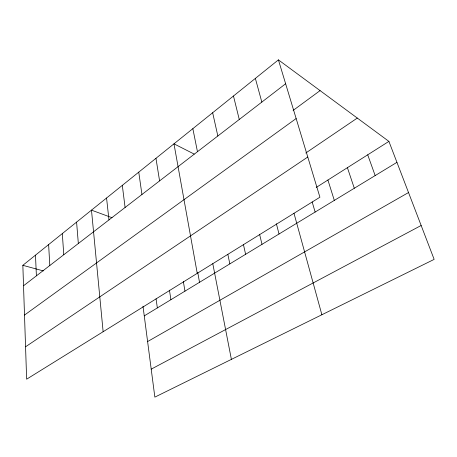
<?xml version="1.0" encoding="UTF-8"?>
<svg xmlns="http://www.w3.org/2000/svg" width="457" height="457" viewBox="0 0 457 457"><rect width="100%" height="100%" fill="white"/><g stroke="black" fill="none" stroke-linecap="round" stroke-linejoin="round"><path stroke-width="0.69" d="M278.416 59.873L319.923 197.213L26.637 379.19L22.85 265.311L278.416 59.873L388.907 141.39L434.15 259.382L154.854 397.127L142.99 306.184M23.53 285.762L285.631 83.745M293.091 110.445L320.077 90.612M24.507 315.067L296.147 118.54M305.773 153.015L357.294 118.072M25.558 346.789L307.772 157.025M316.221 187.439L388.907 141.39M144.252 315.89L396.939 162.344M147.605 341.562L408.524 192.546M151.204 369.159L421.154 225.484M22.85 265.311L43.318 270.91M112.011 217.703L91.48 210.14L103.133 331.725M194.191 154.083L173.968 143.829L197.241 273.332M367.714 154.814L375.163 175.574M347.406 167.685L354.306 188.25M327.915 180.029L334.318 200.395M312.171 201.965L315.136 212.054M293.977 213.259L321.882 314.753M255.36 78.404L261.832 102.082M276.394 223.77L279.021 233.995M233.47 96.004L239.268 119.477M259.57 234.218L261.998 244.341M243.444 244.609L245.615 254.298M212.659 112.73L217.84 135.992M227.832 254.292L229.837 263.883M192.848 128.657L197.464 151.695M212.779 263.632L231.391 359.379M197.767 272.561L199.52 282.306M183.348 281.512L184.959 291.155M155.957 158.311L159.584 180.898M169.438 290.149L170.912 299.689M138.751 172.14L141.938 194.493M156.06 298.827L157.351 307.932M122.305 185.365L125.092 207.484M106.561 198.018L108.977 219.903M76.587 222.113L78.341 243.518M62.318 233.584L63.769 254.749M48.625 244.586L49.802 265.511M35.48 255.155L36.4 275.839"/></g></svg>
